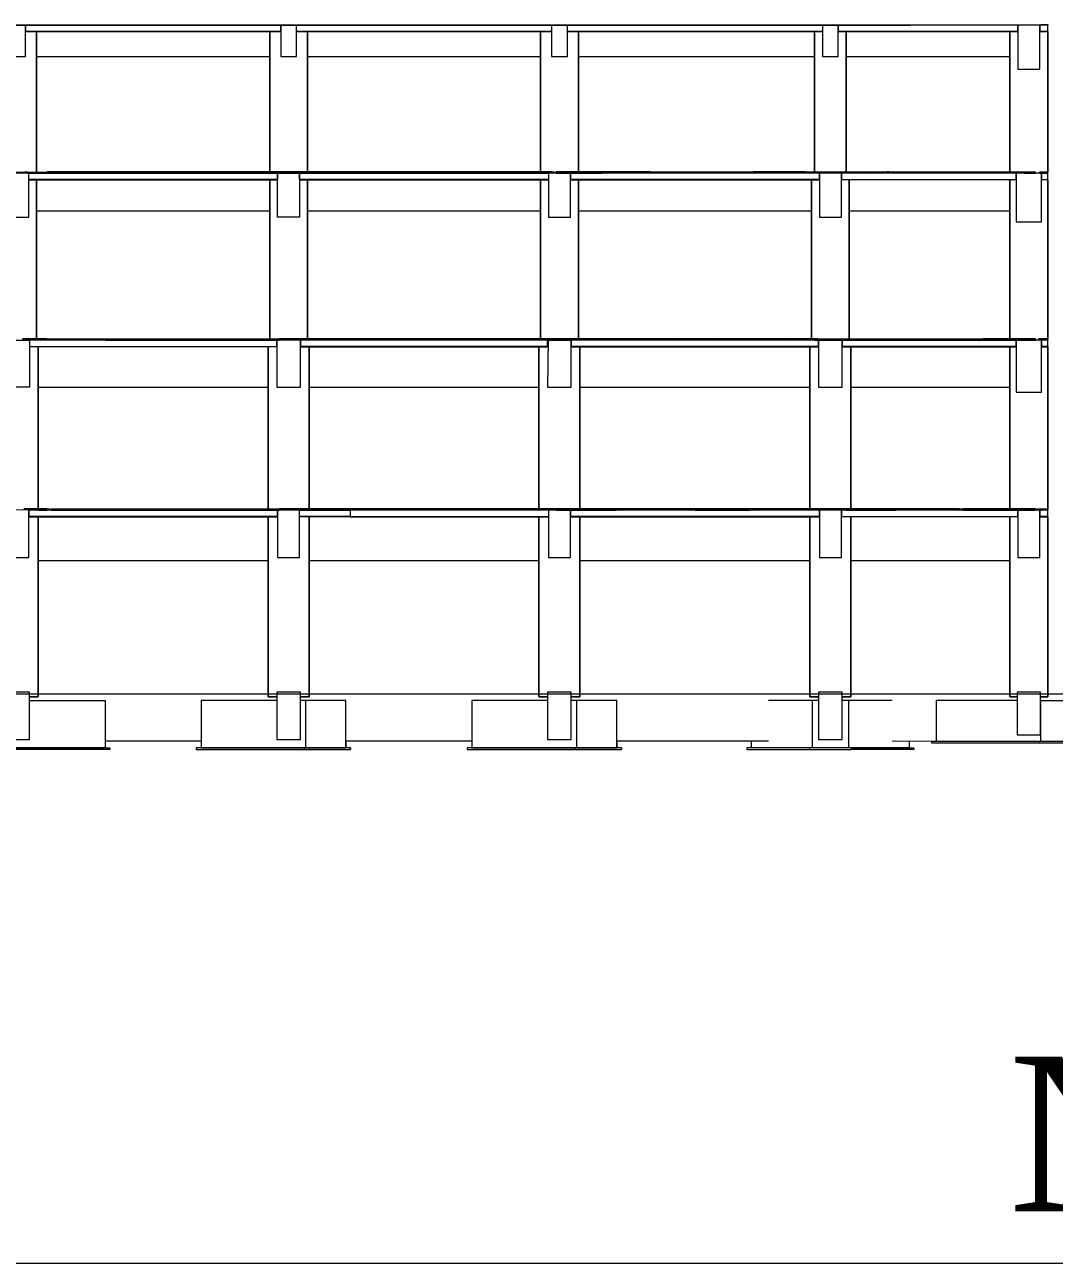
# Model space of a CAD drawing. Header units: metres. Extents: x -22 to 564, y 0 to 143.
# Drawn here: x 460.557 to 462.552, y 42.602 to 45.003 of the extents above; entities that cross this region are included whole.
import ezdxf

# ---------------------------------------------------------------- set-up
doc = ezdxf.new("R2010")
doc.units = ezdxf.units.M
doc.layers.add('XREF PIE 1.100$0$G-ANNO-TTLB', color=7, linetype='Continuous', lineweight=9)
doc.layers.add('XREF PIE 1.100$0$G-IMPT', color=7, linetype='Continuous', lineweight=9)
doc.styles.add('XREF PIE 1.100$0$Times New Roman', font='times.ttf', dxfattribs={"height": 0.003})

# ---------------------------------------------------------------- blocks, each defined once
blk = doc.blocks.new('*U36')
at = {"layer": 'XREF PIE 1.100$0$G-ANNO-TTLB', "insert": (-0.01868, 0.004006), "char_height": 0.003, "width": 0.0205232, "attachment_point": 1, "style": 'XREF PIE 1.100$0$Times New Roman'}
blk.add_mtext('NIVEL 4', dxfattribs=at)
blk = doc.blocks.new('XREF PIE 1.100$0$ZUM-TB-XX-PP_PIE DE PLANO - CDL_EC_ALZADO_dwg-1452924-PLANTA BAJA GENERAL')
at = {"layer": 'XREF PIE 1.100$0$G-IMPT'}
for p, q in [((0.064728, 0.01317), (0.069247, 0.01317)), ((0.069979, 0.01317), (0.074498, 0.01317)), ((0.075231, 0.01317), (0.07981, 0.01317)), ((0.080421, 0.01317), (0.083596, 0.01317)), ((0.064728, 0.010178), (0.069247, 0.010178)), ((0.069979, 0.010178), (0.074498, 0.010178)), ((0.075231, 0.010178), (0.079749, 0.010178)), ((0.080482, 0.010178), (0.083596, 0.010178)), ((0.064759, 0.006759), (0.069216, 0.006759)), ((0.07001, 0.006759), (0.074467, 0.006759)), ((0.075261, 0.006759), (0.079718, 0.006759)), ((0.080512, 0.006759), (0.083596, 0.006759)), ((0.064759, 0.003401), (0.069216, 0.003401)), ((0.07001, 0.003401), (0.074467, 0.003401)), ((0.075261, 0.003401), (0.079718, 0.003401)), ((0.080512, 0.003401), (0.083596, 0.003401)), ((-0.002619, 0.000818), (0.087381, 0.000818)), ((0.064759, 0.000818), (0.069216, 0.000818)), ((0.07001, 0.000818), (0.074467, 0.000818)), ((0.075261, 0.000818), (0.079718, 0.000818)), ((0.080512, 0.000818), (0.083596, 0.000818)), ((0.079761, 0.00069), (0.078914, 0.00069)), ((0.080469, 0.00069), (0.080344, 0.00069)), ((0.067916, -0.000098), (0.06606, -0.000098)), ((0.070815, -0.00023), (0.069924, -0.00023)), ((0.069948, -0.000226), (0.070724, -0.000226)), ((0.076067, -0.00023), (0.075175, -0.00023)), ((0.0752, -0.000226), (0.075975, -0.000226)), ((0.085065, -0.000104), (0.084174, -0.000104))]:
    blk.add_line(p, q, dxfattribs=at)
at = {"layer": 'XREF PIE 1.100$0$G-IMPT', "flags": 128}
for points in [[(0.084328, 0.013793), (0.084328, 0.013781), (0.084328, 0.013789), (0.084053, 0.013781), (0.083596, 0.013781), (0.081659, 0.013781), (0.083596, 0.013793)], [(0.060537, 0.013793), (0.060255, 0.013781), (0.060537, 0.013781), (0.062666, 0.013781), (0.063117, 0.013781), (0.063325, 0.013781), (0.065245, 0.013781), (0.069236, 0.013781)], [(0.084328, 0.013789), (0.084328, 0.013781), (0.084053, 0.013781), (0.083596, 0.013781), (0.081659, 0.013781), (0.081287, 0.013781), (0.081006, 0.013781), (0.079304, 0.013781), (0.075241, 0.013781), (0.075134, 0.013781), (0.074487, 0.013781), (0.073981, 0.013781), (0.06999, 0.013781), (0.069883, 0.013781), (0.069236, 0.013781), (0.065245, 0.013781), (0.063325, 0.013781)], [(0.069236, 0.013781), (0.069883, 0.013781), (0.06999, 0.013781), (0.073981, 0.013781), (0.074487, 0.013781), (0.075134, 0.013781), (0.075241, 0.013781), (0.079304, 0.013781), (0.081006, 0.013781), (0.081287, 0.013781), (0.081659, 0.013781)], [(0.083748, 0.013659), (0.083748, 0.013781), (0.080268, 0.013781), (0.080268, 0.013659), (0.083748, 0.013659), (0.080268, 0.013659), (0.080268, 0.013653), (0.083748, 0.013653)], [(0.084328, 0.013659), (0.084328, 0.013781), (0.084176, 0.013781), (0.084176, 0.013659), (0.084328, 0.013659), (0.084176, 0.013659), (0.084176, 0.013653), (0.084328, 0.013653), (0.084328, 0.013659)], [(0.074443, 0.010911), (0.074459, 0.010911), (0.07465, 0.010911), (0.074712, 0.010923), (0.074803, 0.010923), (0.074712, 0.01092), (0.074712, 0.010911), (0.07465, 0.010923), (0.074712, 0.010923), (0.07465, 0.010923), (0.074459, 0.010923), (0.074443, 0.010923), (0.074153, 0.010923), (0.071335, 0.010911), (0.071318, 0.010911), (0.070558, 0.010911), (0.070421, 0.010911), (0.069521, 0.010911), (0.069521, 0.010923), (0.070421, 0.010923), (0.070558, 0.010923), (0.071318, 0.010923), (0.074137, 0.010923), (0.074153, 0.010923), (0.074443, 0.010923), (0.074459, 0.010923), (0.07465, 0.010923), (0.074712, 0.010923), (0.074712, 0.01092), (0.074712, 0.010911), (0.07465, 0.010911), (0.074459, 0.010911), (0.074443, 0.010911), (0.074153, 0.010911), (0.071335, 0.010911), (0.071318, 0.010911), (0.070558, 0.010911), (0.070421, 0.010911), (0.069521, 0.010911), (0.069521, 0.010918), (0.069521, 0.010923), (0.069521, 0.010936), (0.06943, 0.010923), (0.069247, 0.010936), (0.069247, 0.013653), (0.069247, 0.010936), (0.068964, 0.010923), (0.068604, 0.010923), (0.066085, 0.010911), (0.065792, 0.010911), (0.065433, 0.010911), (0.06514, 0.010911), (0.065015, 0.010911), (0.06514, 0.010923), (0.065433, 0.010923), (0.065792, 0.010923), (0.066085, 0.010923), (0.068604, 0.010923), (0.068964, 0.010923), (0.069258, 0.010923), (0.06943, 0.010923), (0.06943, 0.01093), (0.06943, 0.010936), (0.069258, 0.010936), (0.068964, 0.010936), (0.068604, 0.010936), (0.066085, 0.010936), (0.065792, 0.010936), (0.065433, 0.010936), (0.06514, 0.010936), (0.065015, 0.010936), (0.065015, 0.010929), (0.065015, 0.010923), (0.06514, 0.010911), (0.065433, 0.010911), (0.065792, 0.010911), (0.066085, 0.010911), (0.068604, 0.010911), (0.068964, 0.010911), (0.069258, 0.010911), (0.06943, 0.010911), (0.06943, 0.010916), (0.06943, 0.010923), (0.069258, 0.010923), (0.068964, 0.010923), (0.068604, 0.010923), (0.066085, 0.010923), (0.065792, 0.010923), (0.065433, 0.010923), (0.06514, 0.010923), (0.065015, 0.010923), (0.065015, 0.010918), (0.065015, 0.010923), (0.064924, 0.010923), (0.064545, 0.010923), (0.064545, 0.010911), (0.064924, 0.010911), (0.064924, 0.010923)], [(0.084328, 0.010936), (0.084328, 0.013653), (0.084328, 0.010936), (0.084176, 0.010923), (0.084176, 0.010911), (0.084328, 0.010911), (0.084328, 0.010923), (0.084176, 0.010936), (0.084176, 0.010923), (0.084328, 0.010923), (0.084328, 0.010936)], [(0.064454, 0.010923), (0.064545, 0.010923), (0.064454, 0.010923)], [(0.064235, 0.010936), (0.064454, 0.01093), (0.064454, 0.010936), (0.064454, 0.010923), (0.064545, 0.010936), (0.064454, 0.010923), (0.064545, 0.010936), (0.064454, 0.010923)], [(0.064924, 0.010936), (0.065015, 0.010923), (0.065015, 0.010936), (0.065015, 0.010923), (0.065015, 0.010918), (0.065015, 0.010911), (0.064924, 0.010923)], [(0.064924, 0.010923), (0.065015, 0.010923), (0.06514, 0.010923), (0.065433, 0.010923), (0.065792, 0.010923), (0.066085, 0.010923), (0.068604, 0.010936), (0.068964, 0.010936), (0.069258, 0.010936), (0.06943, 0.010936)], [(0.069521, 0.010923), (0.06943, 0.010923), (0.069258, 0.010923), (0.068964, 0.010923), (0.068604, 0.010923), (0.068964, 0.010911), (0.069258, 0.010911), (0.06943, 0.010911), (0.06943, 0.010936), (0.06943, 0.010923), (0.069521, 0.010923), (0.070421, 0.010923), (0.070558, 0.010923), (0.071318, 0.010923), (0.074137, 0.010923), (0.074153, 0.010923), (0.074443, 0.010911), (0.074459, 0.010923), (0.074443, 0.010936), (0.074459, 0.010923), (0.074443, 0.010923), (0.074459, 0.010923), (0.074443, 0.010936), (0.074459, 0.010923), (0.07465, 0.010923), (0.074712, 0.010936), (0.074803, 0.010932), (0.074803, 0.010923), (0.074803, 0.010923), (0.075417, 0.010923), (0.075689, 0.010923), (0.075689, 0.010927), (0.075689, 0.010936), (0.075417, 0.010936), (0.074803, 0.010936), (0.074803, 0.010936), (0.074803, 0.010936), (0.075417, 0.010936), (0.075689, 0.010923), (0.075417, 0.010923), (0.074803, 0.010923), (0.074803, 0.010936), (0.074803, 0.01092), (0.074803, 0.010923), (0.074803, 0.010911), (0.075417, 0.010911), (0.075689, 0.010911), (0.075417, 0.010923), (0.074803, 0.010923), (0.074803, 0.010923), (0.074803, 0.010923), (0.075417, 0.010923), (0.075689, 0.010923), (0.075689, 0.010915), (0.075689, 0.010911), (0.075417, 0.010911), (0.074803, 0.010911), (0.074803, 0.010911), (0.074803, 0.01092), (0.074712, 0.010923), (0.074712, 0.01092), (0.074712, 0.010936), (0.074712, 0.010923), (0.07465, 0.010911), (0.07465, 0.010789), (0.069827, 0.010789), (0.069827, 0.010911), (0.069827, 0.010056), (0.069399, 0.010056), (0.069399, 0.010911), (0.069827, 0.010911), (0.07465, 0.010911), (0.074712, 0.010923), (0.074803, 0.010923), (0.074712, 0.010936), (0.07465, 0.010936), (0.074459, 0.010936), (0.074443, 0.010936), (0.074153, 0.010936), (0.071335, 0.010923), (0.071318, 0.010923), (0.070558, 0.010923), (0.070421, 0.010923), (0.069521, 0.010923), (0.069521, 0.010936), (0.070421, 0.010936), (0.070558, 0.010936), (0.071318, 0.010936), (0.074137, 0.010936), (0.074153, 0.010936), (0.074443, 0.010936), (0.074459, 0.010936), (0.07465, 0.010936), (0.074712, 0.010936), (0.074712, 0.010927), (0.074712, 0.010923), (0.07465, 0.010923), (0.074459, 0.010923), (0.074443, 0.010923), (0.074153, 0.010923), (0.071335, 0.010923), (0.071318, 0.010923), (0.070558, 0.010923), (0.070421, 0.010923), (0.069521, 0.010923), (0.06943, 0.010911), (0.06943, 0.010916), (0.06943, 0.010923)], [(0.074443, 0.010923), (0.074153, 0.010936), (0.074137, 0.010936), (0.074153, 0.010936), (0.074137, 0.010936), (0.071318, 0.010936), (0.070558, 0.010936), (0.070421, 0.010936), (0.069521, 0.010936), (0.06943, 0.010936)], [(0.06943, 0.010923), (0.069521, 0.010923), (0.069521, 0.010918), (0.069521, 0.010911)], [(0.083859, 0.010911), (0.082189, 0.010911), (0.081306, 0.010911), (0.081248, 0.010911), (0.081214, 0.010923), (0.080908, 0.010911), (0.079626, 0.010911), (0.079002, 0.010911), (0.078619, 0.010911), (0.07663, 0.010911), (0.078619, 0.010923), (0.079002, 0.010923), (0.079626, 0.010923), (0.080908, 0.010923), (0.081214, 0.010936), (0.080908, 0.010911), (0.081214, 0.010923), (0.081248, 0.010923), (0.081306, 0.010923), (0.081248, 0.010936), (0.081214, 0.010936), (0.081248, 0.010923), (0.081306, 0.010923), (0.082189, 0.010923), (0.083859, 0.010923), (0.083873, 0.010923), (0.083859, 0.010936), (0.083873, 0.010923), (0.083859, 0.010923), (0.083873, 0.010923), (0.083859, 0.010923)], [(0.083718, 0.010783), (0.080329, 0.010783), (0.080329, 0.010789), (0.083718, 0.010789), (0.083718, 0.010911), (0.080329, 0.010911), (0.080329, 0.010789), (0.083718, 0.010789)], [(0.081306, 0.010936), (0.082189, 0.010936), (0.083859, 0.010936), (0.083873, 0.010936), (0.083971, 0.010936), (0.084084, 0.010926), (0.084084, 0.010936), (0.084084, 0.010923), (0.083971, 0.010923), (0.083873, 0.010923), (0.083859, 0.010923), (0.083873, 0.010911), (0.083971, 0.010911), (0.084084, 0.010911), (0.084084, 0.010921), (0.084084, 0.010923), (0.083971, 0.010923), (0.083873, 0.010923), (0.083859, 0.010923), (0.082189, 0.010923), (0.081306, 0.010923)], [(0.08409, 0.0077), (0.08409, 0.007687), (0.08409, 0.0077), (0.083781, 0.0077), (0.083596, 0.0077), (0.083596, 0.010783), (0.083596, 0.0077), (0.083452, 0.0077), (0.083076, 0.0077), (0.080285, 0.007687), (0.079871, 0.007687), (0.079851, 0.007687), (0.07981, 0.007687), (0.079328, 0.007687), (0.07981, 0.007675), (0.079851, 0.007675), (0.079871, 0.007675), (0.080285, 0.007675), (0.083452, 0.007675), (0.083596, 0.007675), (0.083781, 0.007675), (0.08409, 0.007675)], [(0.084151, 0.007675), (0.084151, 0.007687), (0.084328, 0.007687), (0.084328, 0.007675), (0.084151, 0.007687), (0.084328, 0.0077), (0.084328, 0.010783), (0.084328, 0.0077), (0.084328, 0.0077), (0.084151, 0.0077), (0.084151, 0.007687)], [(0.064545, 0.0077), (0.064545, 0.007687), (0.064545, 0.007696), (0.064545, 0.0077), (0.064765, 0.0077), (0.064924, 0.0077), (0.064924, 0.007692), (0.064924, 0.007687), (0.064765, 0.007687), (0.064545, 0.007687), (0.064454, 0.007687)], [(0.064454, 0.007687), (0.064545, 0.007687), (0.064765, 0.007687), (0.064924, 0.007687)], [(0.064924, 0.007687), (0.064924, 0.00768), (0.064924, 0.007687), (0.065015, 0.007687), (0.065138, 0.007687), (0.065425, 0.007687), (0.065776, 0.007687), (0.065425, 0.007675), (0.065138, 0.007675), (0.065015, 0.007675), (0.065015, 0.007682), (0.065015, 0.007687), (0.065138, 0.007687), (0.065425, 0.007687), (0.065776, 0.007687), (0.066062, 0.007687), (0.068621, 0.007687), (0.068974, 0.007687), (0.069262, 0.007687), (0.06943, 0.007687), (0.06943, 0.00768), (0.06943, 0.007675), (0.069262, 0.007675), (0.068974, 0.007675), (0.068621, 0.007675), (0.066062, 0.007675), (0.065776, 0.007675), (0.065425, 0.007675), (0.065138, 0.007675), (0.065015, 0.007675), (0.064924, 0.0077), (0.064765, 0.0077), (0.064545, 0.0077), (0.064454, 0.0077), (0.064545, 0.007687), (0.064454, 0.0077)], [(0.064454, 0.007687), (0.064454, 0.007683), (0.064454, 0.007687), (0.064545, 0.007687), (0.064545, 0.007675), (0.064545, 0.007687), (0.064765, 0.007687), (0.064924, 0.0077), (0.065015, 0.007687), (0.064924, 0.0077), (0.064924, 0.007692), (0.064924, 0.0077), (0.065015, 0.0077), (0.065138, 0.0077), (0.065425, 0.0077), (0.065776, 0.0077), (0.066062, 0.0077), (0.068621, 0.0077), (0.068974, 0.0077), (0.069262, 0.0077), (0.06943, 0.0077), (0.069262, 0.007687), (0.068974, 0.007687), (0.068621, 0.007687)], [(0.068621, 0.007687), (0.066062, 0.007687), (0.065776, 0.007687), (0.065425, 0.007687), (0.065138, 0.007687), (0.065015, 0.007687), (0.065015, 0.0077), (0.065138, 0.0077), (0.065425, 0.0077), (0.065776, 0.0077), (0.066062, 0.0077), (0.068621, 0.0077), (0.068974, 0.0077), (0.069262, 0.0077), (0.06943, 0.0077), (0.06943, 0.007692), (0.06943, 0.007687), (0.069262, 0.007687), (0.068974, 0.007687), (0.068621, 0.007687), (0.066062, 0.007687), (0.065776, 0.007687), (0.065425, 0.007687), (0.065138, 0.007687), (0.065015, 0.007687), (0.065015, 0.007694), (0.065015, 0.007687), (0.065015, 0.007682), (0.065015, 0.007687), (0.064924, 0.007687), (0.064765, 0.007675), (0.064545, 0.007675), (0.064545, 0.007684), (0.064545, 0.007687), (0.064765, 0.007687), (0.064924, 0.007687), (0.064924, 0.00768), (0.064924, 0.007675), (0.064765, 0.007675), (0.064545, 0.007675)], [(0.080285, 0.007687), (0.083452, 0.007687), (0.083596, 0.007687), (0.083781, 0.007687), (0.08409, 0.007687), (0.08409, 0.007675), (0.08409, 0.007687), (0.083781, 0.007687), (0.083596, 0.007687), (0.083452, 0.007687), (0.083076, 0.007687), (0.080285, 0.007687), (0.079871, 0.007687), (0.079851, 0.007687), (0.079871, 0.007687), (0.079851, 0.0077), (0.079871, 0.0077), (0.079851, 0.0077), (0.07981, 0.0077), (0.079328, 0.0077), (0.078275, 0.0077), (0.078214, 0.0077), (0.0779, 0.0077), (0.0779, 0.007687), (0.077887, 0.0077), (0.077887, 0.007687), (0.0779, 0.007687), (0.077887, 0.007687), (0.077856, 0.007687), (0.077148, 0.007687), (0.077115, 0.0077), (0.077115, 0.007687), (0.077115, 0.0077), (0.077148, 0.0077), (0.077115, 0.0077), (0.077023, 0.0077), (0.077115, 0.007687), (0.077023, 0.0077), (0.077005, 0.007687), (0.077023, 0.0077), (0.077023, 0.007687), (0.077023, 0.0077), (0.077023, 0.007687), (0.077005, 0.007687), (0.076533, 0.007687), (0.077005, 0.007687), (0.077023, 0.007687), (0.077023, 0.007675), (0.077023, 0.007687), (0.077023, 0.007687), (0.077115, 0.007687), (0.077148, 0.007687), (0.077856, 0.007687), (0.077887, 0.007687), (0.0779, 0.007687), (0.078214, 0.007687), (0.078214, 0.007698), (0.078214, 0.0077), (0.0779, 0.0077), (0.077887, 0.0077), (0.077856, 0.0077), (0.077148, 0.0077), (0.077115, 0.0077), (0.077115, 0.007696), (0.077115, 0.007687), (0.077023, 0.007687), (0.077005, 0.0077), (0.077023, 0.0077), (0.077005, 0.0077), (0.076533, 0.0077), (0.075991, 0.0077), (0.074934, 0.0077), (0.074803, 0.0077), (0.074712, 0.0077), (0.074646, 0.0077), (0.073721, 0.0077), (0.070916, 0.0077), (0.070899, 0.0077), (0.070552, 0.0077), (0.070253, 0.0077), (0.069521, 0.0077), (0.06943, 0.0077), (0.069521, 0.007687), (0.06943, 0.0077), (0.06943, 0.007692), (0.06943, 0.007687), (0.06943, 0.00768), (0.06943, 0.007687), (0.069521, 0.007687), (0.069521, 0.007681), (0.069521, 0.007687), (0.06943, 0.007687), (0.069262, 0.007687), (0.068974, 0.007687), (0.068621, 0.007687), (0.066062, 0.007687), (0.065776, 0.007687), (0.066062, 0.007675), (0.068621, 0.007675), (0.068974, 0.007675), (0.069262, 0.007675), (0.06943, 0.007675), (0.069521, 0.007687), (0.070253, 0.007687), (0.070899, 0.007687), (0.070916, 0.007687), (0.073721, 0.007687), (0.074646, 0.007687), (0.074635, 0.006759), (0.075093, 0.006759), (0.075093, 0.007675)], [(0.0779, 0.007687), (0.078214, 0.0077), (0.078214, 0.007698), (0.078214, 0.0077), (0.078275, 0.007692), (0.078275, 0.0077), (0.078275, 0.007687), (0.078214, 0.007687), (0.078275, 0.007687), (0.079328, 0.007687), (0.078275, 0.007687), (0.078214, 0.007687), (0.0779, 0.007687), (0.077887, 0.007687), (0.077887, 0.0077), (0.077856, 0.0077), (0.077148, 0.0077), (0.077115, 0.007687), (0.077148, 0.0077), (0.077115, 0.007687), (0.077148, 0.007687), (0.077115, 0.007687), (0.077115, 0.007675), (0.077115, 0.007687), (0.077115, 0.007675), (0.077148, 0.007687), (0.077856, 0.007687), (0.077887, 0.007687), (0.0779, 0.007687), (0.077887, 0.007675), (0.077856, 0.007675), (0.077148, 0.007675), (0.077115, 0.007687), (0.077023, 0.007687), (0.077005, 0.007687), (0.077023, 0.0077), (0.077023, 0.007687), (0.077023, 0.007675), (0.077005, 0.007675), (0.076533, 0.007687), (0.075991, 0.007687), (0.074934, 0.007687), (0.074803, 0.007687), (0.074803, 0.007679), (0.074803, 0.007687), (0.074712, 0.007687), (0.074712, 0.007684), (0.074712, 0.007687), (0.074646, 0.007675), (0.069842, 0.007675), (0.069842, 0.007553), (0.074635, 0.007553), (0.074635, 0.007675), (0.075093, 0.007675)], [(0.074646, 0.007675), (0.073721, 0.007675), (0.070916, 0.007687), (0.070899, 0.007687), (0.070916, 0.007687), (0.073721, 0.007687), (0.074646, 0.007687), (0.074712, 0.007687), (0.074803, 0.007687), (0.074803, 0.007691), (0.074803, 0.0077), (0.074934, 0.0077), (0.075991, 0.0077), (0.076533, 0.0077), (0.077005, 0.0077), (0.077023, 0.0077), (0.077023, 0.007691), (0.077023, 0.007687), (0.077005, 0.007687), (0.076533, 0.007687), (0.075991, 0.007687), (0.074934, 0.007687), (0.074803, 0.007687)], [(0.074803, 0.0077), (0.074803, 0.007691), (0.074803, 0.007687), (0.074934, 0.007687), (0.075991, 0.007687), (0.076533, 0.007687), (0.075991, 0.007675), (0.074934, 0.007675), (0.074803, 0.007675), (0.074803, 0.007679), (0.074803, 0.007687), (0.074934, 0.007687), (0.075991, 0.007687), (0.076533, 0.007687), (0.077005, 0.007687), (0.077023, 0.007687), (0.077023, 0.007679), (0.077023, 0.007675), (0.077005, 0.007675), (0.076533, 0.007675), (0.075991, 0.007675), (0.074934, 0.007675), (0.074803, 0.007675), (0.074712, 0.0077), (0.074803, 0.007687), (0.074712, 0.0077), (0.074646, 0.0077), (0.074712, 0.0077), (0.074712, 0.007696), (0.074712, 0.0077), (0.074646, 0.007687)], [(0.0779, 0.007675), (0.078214, 0.007687), (0.078214, 0.007686), (0.078214, 0.007687), (0.078275, 0.007687), (0.078275, 0.007683), (0.078275, 0.007687), (0.078275, 0.007692), (0.078275, 0.0077), (0.079328, 0.0077), (0.07981, 0.0077), (0.079851, 0.0077), (0.079871, 0.0077), (0.080285, 0.0077), (0.083076, 0.0077), (0.083452, 0.0077), (0.083596, 0.0077), (0.083781, 0.0077), (0.08409, 0.0077), (0.08409, 0.007695), (0.08409, 0.007687), (0.083781, 0.007687), (0.083596, 0.007687), (0.083452, 0.007687), (0.083076, 0.007687), (0.080285, 0.007687), (0.079871, 0.007687), (0.079851, 0.007687), (0.07981, 0.007687), (0.079328, 0.007687), (0.078275, 0.007687), (0.079328, 0.007675), (0.07981, 0.007687), (0.079851, 0.007687), (0.079871, 0.0077), (0.079851, 0.007687), (0.079871, 0.0077), (0.080285, 0.0077)], [(0.074635, 0.007553), (0.069842, 0.007553), (0.069842, 0.007547), (0.074635, 0.007547)], [(0.084328, 0.004402), (0.084328, 0.00439), (0.084146, 0.00439), (0.084146, 0.004402), (0.084328, 0.004402), (0.084328, 0.007553), (0.084328, 0.007675), (0.084206, 0.007675), (0.084206, 0.007553), (0.084328, 0.007553), (0.084328, 0.004402)], [(0.064576, 0.004394), (0.064576, 0.00439), (0.064778, 0.00439), (0.064924, 0.00439), (0.064924, 0.004395), (0.064924, 0.004402), (0.064778, 0.004402), (0.064576, 0.004402), (0.064576, 0.004394), (0.064576, 0.004402), (0.064484, 0.00439), (0.064576, 0.00439), (0.064778, 0.00439), (0.064924, 0.00439), (0.064778, 0.004402), (0.064576, 0.004402), (0.064484, 0.004402), (0.064576, 0.00439), (0.064778, 0.004378), (0.064924, 0.004378), (0.064778, 0.00439), (0.064576, 0.00439), (0.064484, 0.00439), (0.064576, 0.00439), (0.064576, 0.004382), (0.064576, 0.00439), (0.064576, 0.00439), (0.064778, 0.00439), (0.064924, 0.00439), (0.064924, 0.004383), (0.064924, 0.004378), (0.064778, 0.004378), (0.064576, 0.004378), (0.064576, 0.004382), (0.064148, 0.004378)], [(0.064148, 0.003462), (0.064576, 0.003462), (0.064576, 0.004378)], [(0.070128, 0.004378), (0.069521, 0.00439), (0.069521, 0.004385), (0.069521, 0.00439), (0.06943, 0.00439), (0.06943, 0.004383), (0.06943, 0.00439), (0.069263, 0.00439), (0.068976, 0.00439), (0.068625, 0.00439), (0.066062, 0.00439), (0.065775, 0.00439), (0.065424, 0.00439), (0.065775, 0.004402), (0.066062, 0.004402), (0.068625, 0.004402), (0.068976, 0.004402), (0.069263, 0.004402), (0.06943, 0.00439), (0.069263, 0.00439), (0.068976, 0.00439), (0.068625, 0.00439), (0.066062, 0.00439), (0.065775, 0.00439), (0.065424, 0.00439), (0.065138, 0.00439), (0.065015, 0.00439), (0.065138, 0.004402), (0.065424, 0.00439), (0.065138, 0.00439), (0.065015, 0.00439), (0.065015, 0.004397), (0.065015, 0.004402), (0.065015, 0.004397), (0.065015, 0.004402), (0.065138, 0.004402), (0.065424, 0.004402), (0.065775, 0.004402), (0.066062, 0.004402), (0.068625, 0.004402), (0.068976, 0.004402), (0.069263, 0.004402), (0.06943, 0.004402), (0.06943, 0.004395), (0.06943, 0.00439), (0.069263, 0.00439), (0.068976, 0.00439), (0.068625, 0.00439), (0.066062, 0.00439), (0.065775, 0.00439), (0.065424, 0.00439), (0.065138, 0.00439), (0.065015, 0.00439), (0.064924, 0.00439), (0.064924, 0.004383), (0.064924, 0.00439), (0.064924, 0.004395), (0.064924, 0.004402), (0.065015, 0.00439), (0.064924, 0.004402), (0.065015, 0.00439), (0.064924, 0.00439), (0.065015, 0.004378), (0.065138, 0.004378), (0.065424, 0.004378), (0.065775, 0.004378), (0.066062, 0.004378), (0.068625, 0.004378), (0.068976, 0.004378), (0.069263, 0.004378), (0.06943, 0.004378)], [(0.065015, 0.004378), (0.065138, 0.004378), (0.065424, 0.004378), (0.065775, 0.004378), (0.066062, 0.004378), (0.068625, 0.004378), (0.068976, 0.004378), (0.069263, 0.004378), (0.06943, 0.004378), (0.06943, 0.004383), (0.06943, 0.00439), (0.069263, 0.00439), (0.068976, 0.00439), (0.068625, 0.00439), (0.066062, 0.00439), (0.065775, 0.00439), (0.065424, 0.00439), (0.065138, 0.00439), (0.065015, 0.00439), (0.065015, 0.004385), (0.065015, 0.004378), (0.065015, 0.004385), (0.065015, 0.00439)], [(0.076048, 0.004395), (0.076048, 0.00439), (0.077152, 0.00439), (0.077433, 0.00439), (0.077433, 0.004393), (0.077433, 0.004402), (0.077152, 0.004402), (0.076048, 0.004402), (0.075956, 0.004402), (0.075733, 0.004402), (0.075409, 0.004402), (0.074887, 0.004402), (0.074803, 0.004402), (0.070804, 0.004402), (0.070557, 0.004402), (0.070128, 0.004402), (0.069521, 0.004402), (0.06943, 0.004402), (0.06943, 0.004395), (0.06943, 0.004402), (0.069521, 0.004402), (0.069521, 0.004397), (0.069521, 0.004402), (0.070128, 0.004402), (0.070557, 0.004402), (0.070804, 0.004402), (0.070804, 0.004399), (0.070804, 0.00439), (0.070557, 0.00439), (0.070128, 0.00439), (0.069521, 0.004378), (0.069521, 0.004385), (0.069521, 0.00439), (0.070128, 0.00439), (0.070557, 0.00439), (0.070804, 0.00439), (0.070804, 0.004387), (0.070804, 0.004378), (0.070557, 0.004378), (0.070128, 0.004378)], [(0.070804, 0.00439), (0.070804, 0.004387), (0.070804, 0.004378), (0.070557, 0.004378), (0.070128, 0.00439), (0.069521, 0.004402), (0.069521, 0.004397), (0.069521, 0.00439), (0.06943, 0.00439), (0.069521, 0.00439), (0.070128, 0.00439), (0.070557, 0.00439), (0.070804, 0.00439), (0.070804, 0.004399), (0.070804, 0.004402), (0.074803, 0.00439), (0.070804, 0.00439), (0.074803, 0.004378), (0.074887, 0.004378), (0.075409, 0.004378), (0.075733, 0.004378), (0.075956, 0.004378), (0.075956, 0.004385), (0.075956, 0.00439), (0.076048, 0.00439), (0.076048, 0.004383), (0.076048, 0.00439), (0.076048, 0.004383), (0.076048, 0.00439), (0.077152, 0.00439), (0.077433, 0.00439), (0.077433, 0.00438), (0.077433, 0.004378), (0.077152, 0.004378), (0.076048, 0.004378), (0.077152, 0.00439), (0.077433, 0.004378), (0.077152, 0.004378), (0.076048, 0.004378)], [(0.076048, 0.00439), (0.075956, 0.00439), (0.075733, 0.00439), (0.075409, 0.00439), (0.074887, 0.00439), (0.074803, 0.00439), (0.070804, 0.00439), (0.070557, 0.00439), (0.070128, 0.00439), (0.069521, 0.00439), (0.06943, 0.00439)], [(0.07465, 0.004378), (0.07465, 0.003462), (0.075078, 0.003462), (0.075078, 0.004378), (0.07465, 0.004378), (0.070804, 0.004378), (0.070804, 0.004256), (0.069827, 0.004256), (0.069827, 0.004378), (0.070804, 0.004378), (0.074803, 0.00439), (0.074803, 0.004394), (0.074803, 0.004402), (0.074887, 0.004402), (0.075409, 0.004402), (0.075733, 0.004402), (0.075956, 0.004402), (0.075956, 0.004397), (0.075956, 0.00439), (0.075733, 0.00439), (0.075409, 0.00439), (0.074887, 0.00439), (0.074803, 0.004402), (0.074803, 0.004394), (0.074803, 0.00439), (0.074887, 0.00439), (0.075409, 0.00439), (0.075733, 0.00439), (0.075956, 0.00439), (0.075956, 0.004397), (0.075956, 0.004402), (0.076048, 0.004402), (0.075956, 0.00439)], [(0.074803, 0.004382), (0.074803, 0.004378), (0.074887, 0.004378), (0.075409, 0.004378), (0.075733, 0.004378), (0.075956, 0.004378), (0.075956, 0.004385), (0.075956, 0.00439), (0.075733, 0.00439), (0.075409, 0.00439), (0.074887, 0.00439), (0.074803, 0.00439), (0.074803, 0.004378), (0.074803, 0.004382), (0.074803, 0.00439)], [(0.075956, 0.00439), (0.076048, 0.00439), (0.077152, 0.00439), (0.077433, 0.00439), (0.077494, 0.00439), (0.077433, 0.00439), (0.077494, 0.004388), (0.077494, 0.004378), (0.077709, 0.004378), (0.078094, 0.004378), (0.078138, 0.004378), (0.078554, 0.004378), (0.078554, 0.00438), (0.078554, 0.00439), (0.078138, 0.00439), (0.078094, 0.00439), (0.077709, 0.00439), (0.077494, 0.00439), (0.077494, 0.004388), (0.077494, 0.00439), (0.077433, 0.004402), (0.077433, 0.004393), (0.077433, 0.004402), (0.077494, 0.004402), (0.077433, 0.004402), (0.077152, 0.004402), (0.076048, 0.004402), (0.076048, 0.004395), (0.076048, 0.004402)], [(0.077433, 0.004378), (0.077433, 0.00438), (0.077433, 0.00439)], [(0.077494, 0.0044), (0.077494, 0.00439), (0.077709, 0.00439), (0.078094, 0.00439), (0.078138, 0.00439), (0.078554, 0.00439), (0.078554, 0.0044), (0.078554, 0.004402), (0.078138, 0.004402), (0.078094, 0.004402), (0.077709, 0.004402), (0.077494, 0.004402), (0.077494, 0.00439), (0.077494, 0.0044), (0.077494, 0.004402)], [(0.078646, 0.00439), (0.078946, 0.00439), (0.080158, 0.00439), (0.080329, 0.004378), (0.080158, 0.004378), (0.078946, 0.004378), (0.078646, 0.004378), (0.078554, 0.00439), (0.078138, 0.00439), (0.078094, 0.00439), (0.077709, 0.00439), (0.077494, 0.004378), (0.077709, 0.004378), (0.078094, 0.004378), (0.078138, 0.004378), (0.078554, 0.00439), (0.078646, 0.00439), (0.078554, 0.00439), (0.078138, 0.00439), (0.078094, 0.00439), (0.077709, 0.00439), (0.077494, 0.00439), (0.077709, 0.004402), (0.078094, 0.004402), (0.078138, 0.004402), (0.078554, 0.004402), (0.078646, 0.004402), (0.078554, 0.004402), (0.078554, 0.0044), (0.078554, 0.004402), (0.078646, 0.00439), (0.078646, 0.004378), (0.078646, 0.004387), (0.078646, 0.00439), (0.078946, 0.00439), (0.080158, 0.00439), (0.080329, 0.00439), (0.080329, 0.004381), (0.080329, 0.004378), (0.080158, 0.004378), (0.078946, 0.004378), (0.078646, 0.004378), (0.078946, 0.00439), (0.080158, 0.00439), (0.080329, 0.00439), (0.080329, 0.004399), (0.080329, 0.004402), (0.080158, 0.004402), (0.078946, 0.004402), (0.078646, 0.004402), (0.078646, 0.004393), (0.078646, 0.004402), (0.078646, 0.004393), (0.078646, 0.00439), (0.078946, 0.00439), (0.080158, 0.00439), (0.080329, 0.00439), (0.080421, 0.00439), (0.080329, 0.00439), (0.080329, 0.004399), (0.080329, 0.004402), (0.080421, 0.00439), (0.080421, 0.004387), (0.080421, 0.00439), (0.080959, 0.00439), (0.081323, 0.00439), (0.081362, 0.00439), (0.081384, 0.00439), (0.081794, 0.00439), (0.082619, 0.00439), (0.082619, 0.004383), (0.082619, 0.004378), (0.081794, 0.004378), (0.081384, 0.004378), (0.081362, 0.004378), (0.081323, 0.004378), (0.080959, 0.004378), (0.080421, 0.004378), (0.080959, 0.00439), (0.081323, 0.00439), (0.081362, 0.00439), (0.081384, 0.00439), (0.081794, 0.00439), (0.082619, 0.00439), (0.082619, 0.004395), (0.082619, 0.004402), (0.08268, 0.00439), (0.082619, 0.004402), (0.08268, 0.00439), (0.082981, 0.00439), (0.083558, 0.00439), (0.083928, 0.00439), (0.084085, 0.00439), (0.084146, 0.00439), (0.084328, 0.004378), (0.084328, 0.00439), (0.084146, 0.00439), (0.084146, 0.004378), (0.084085, 0.004402), (0.083928, 0.004402), (0.083558, 0.004402), (0.082981, 0.004402), (0.08268, 0.004402), (0.08268, 0.004393), (0.08268, 0.004402), (0.082981, 0.004402), (0.083558, 0.004402), (0.083928, 0.004402), (0.084085, 0.004402), (0.084085, 0.004398), (0.084085, 0.00439), (0.083928, 0.00439), (0.083558, 0.00439), (0.082981, 0.00439), (0.08268, 0.00439), (0.08268, 0.004381), (0.08268, 0.00439), (0.082619, 0.00439), (0.081794, 0.004378), (0.081384, 0.00439), (0.081362, 0.00439), (0.081384, 0.00439), (0.081794, 0.00439), (0.082619, 0.004378), (0.082619, 0.004383), (0.082619, 0.00439), (0.08268, 0.00439)], [(0.078554, 0.00438), (0.078554, 0.00439), (0.078554, 0.004378)], [(0.078646, 0.004402), (0.078946, 0.004402), (0.080158, 0.004402), (0.080329, 0.004402), (0.080421, 0.00439), (0.080959, 0.00439), (0.081323, 0.00439), (0.081362, 0.00439), (0.081323, 0.004402), (0.080959, 0.004402), (0.080421, 0.004402), (0.080329, 0.004402), (0.080421, 0.00439), (0.080421, 0.004378), (0.080421, 0.00439), (0.080959, 0.00439), (0.081323, 0.00439), (0.081362, 0.00439), (0.081384, 0.00439), (0.081794, 0.00439), (0.082619, 0.00439), (0.082619, 0.004395), (0.082619, 0.004402), (0.081794, 0.004402), (0.081384, 0.004402), (0.081362, 0.004402), (0.081323, 0.004402), (0.080959, 0.004402), (0.080421, 0.004402), (0.080421, 0.004394), (0.080421, 0.00439), (0.080421, 0.004394), (0.080421, 0.004402)], [(0.083748, 0.00425), (0.080329, 0.00425), (0.080329, 0.004256), (0.083748, 0.004256), (0.083748, 0.004378), (0.080329, 0.004378), (0.080329, 0.004256), (0.083748, 0.004256)], [(0.080421, 0.004378), (0.080959, 0.004378), (0.081323, 0.004378), (0.081362, 0.004378), (0.081384, 0.004378)], [(0.081384, 0.00439), (0.081362, 0.00439), (0.081384, 0.004402), (0.081362, 0.00439), (0.081384, 0.004402), (0.081362, 0.004402), (0.081384, 0.004402), (0.081794, 0.004402), (0.082619, 0.004402), (0.08268, 0.004402), (0.08268, 0.004393), (0.08268, 0.004378), (0.082981, 0.004378), (0.083558, 0.004378), (0.083928, 0.004378), (0.084085, 0.004378), (0.084085, 0.004386), (0.084085, 0.00439), (0.083928, 0.00439), (0.083558, 0.00439), (0.082981, 0.00439), (0.08268, 0.00439), (0.08268, 0.004381), (0.08268, 0.00439), (0.082981, 0.00439), (0.083558, 0.00439), (0.083928, 0.00439), (0.084085, 0.00439)], [(0.08268, 0.004378), (0.082981, 0.004378), (0.083558, 0.004378), (0.083928, 0.004378), (0.084085, 0.004378), (0.084146, 0.00439), (0.084085, 0.00439), (0.084085, 0.004398), (0.084085, 0.004402), (0.084146, 0.00439), (0.084085, 0.004402)], [(0.084085, 0.004378), (0.084085, 0.004386), (0.084085, 0.00439)], [(0.069399, 0.004256), (0.064576, 0.004256), (0.064576, 0.00425), (0.069399, 0.00425)], [(0.070804, 0.00425), (0.07465, 0.00425), (0.070804, 0.00425), (0.069827, 0.00425), (0.069827, 0.004256), (0.070804, 0.004256), (0.07465, 0.004256)], [(0.064591, 0.00069), (0.06606, 0.00069), (0.06606, -0.000226), (0.064027, -0.000226)], [(0.069384, 0.00069), (0.067916, 0.00069), (0.067916, -0.000226), (0.069948, -0.000226), (0.069948, 0.00069), (0.069842, 0.00069)], [(0.073167, -0.000098), (0.070724, -0.000098), (0.070725, -0.000226), (0.070725, 0.00069), (0.069948, 0.00069)], [(0.074635, 0.00069), (0.073167, 0.00069), (0.073167, -0.000226), (0.0752, -0.000226), (0.0752, 0.00069), (0.075093, 0.00069)], [(0.078914, -0.000098), (0.075975, -0.000098), (0.075976, -0.000226), (0.075976, 0.00069), (0.0752, 0.00069)], [(0.079886, 0.00069), (0.079761, 0.00069), (0.079761, -0.000226), (0.078589, -0.000226), (0.078589, -0.000098)], [(0.081316, 0.00069), (0.080469, 0.00069), (0.080469, -0.000226), (0.079761, -0.000226)], [(0.083733, 0.00069), (0.082166, 0.00069), (0.082166, -0.000104), (0.081316, -0.000098)], [(0.084198, -0.000104), (0.084198, 0.00069), (0.084974, 0.00069)], [(0.064051, -0.00023), (0.066151, -0.00023), (0.066151, -0.000261), (0.064051, -0.000261)], [(0.069924, -0.000261), (0.070815, -0.000261), (0.070815, -0.00023), (0.070816, -0.00023), (0.070816, -0.000261)], [(0.075175, -0.000261), (0.076067, -0.000261), (0.076067, -0.00023), (0.076068, -0.00023), (0.076068, -0.000261)], [(0.079709, -0.00023), (0.078498, -0.00023), (0.078498, -0.000261), (0.079709, -0.000261), (0.080523, -0.000261), (0.080523, -0.00023), (0.081734, -0.00023), (0.081734, -0.000261), (0.080523, -0.000261)], [(0.080523, -0.00023), (0.079709, -0.00023), (0.079709, -0.000261)], [(0.081642, -0.000098), (0.081642, -0.000226), (0.080469, -0.000226)], [(0.084174, -0.000134), (0.085065, -0.000134), (0.085065, -0.000104), (0.085066, -0.000104), (0.085066, -0.000134)]]:
    blk.add_lwpolyline(points, dxfattribs=at)
for points in [[(0.06946, 0.013781), (0.064515, 0.013781), (0.064209, 0.013781), (0.064209, 0.01317), (0.064515, 0.01317), (0.064515, 0.013781), (0.064515, 0.013659), (0.06946, 0.013659)], [(0.074712, 0.013781), (0.074712, 0.013659), (0.069766, 0.013659), (0.069766, 0.013781), (0.06946, 0.013781), (0.06946, 0.01317), (0.069766, 0.01317), (0.069766, 0.013781)], [(0.079963, 0.013781), (0.079963, 0.013659), (0.075017, 0.013659), (0.075017, 0.013781), (0.074712, 0.013781), (0.074712, 0.01317), (0.075017, 0.01317), (0.075017, 0.013781)], [(0.080268, 0.01317), (0.080268, 0.013781), (0.079963, 0.013781), (0.079963, 0.01317)], [(0.084176, 0.012926), (0.084176, 0.013781), (0.083748, 0.013781), (0.083748, 0.012926)], [(0.06946, 0.013659), (0.064515, 0.013659), (0.064515, 0.013653), (0.06946, 0.013653)], [(0.064728, 0.010936), (0.064728, 0.013653)], [(0.074712, 0.013659), (0.069766, 0.013659), (0.069766, 0.013653), (0.074712, 0.013653)], [(0.069979, 0.010936), (0.069979, 0.013653)], [(0.074498, 0.010936), (0.074498, 0.013653)], [(0.079963, 0.013659), (0.075017, 0.013659), (0.075017, 0.013653), (0.079963, 0.013653)], [(0.075231, 0.010936), (0.075231, 0.013653)], [(0.07981, 0.010936), (0.07981, 0.013653)], [(0.080421, 0.013653), (0.080421, 0.010936)], [(0.083596, 0.010936), (0.083596, 0.013653)], [(0.069399, 0.010911), (0.069399, 0.010789), (0.064576, 0.010789), (0.064576, 0.010911), (0.064148, 0.010911), (0.064148, 0.010056), (0.064576, 0.010056), (0.064576, 0.010911)], [(0.064924, 0.010936), (0.064924, 0.010923), (0.064545, 0.010923), (0.064545, 0.010936), (0.064924, 0.010923), (0.065015, 0.010923), (0.06514, 0.010923), (0.065433, 0.010923), (0.065792, 0.010923), (0.066085, 0.010923), (0.068604, 0.010936), (0.066085, 0.010936), (0.065792, 0.010936), (0.065433, 0.010936), (0.06514, 0.010936), (0.065015, 0.010936)], [(0.079902, 0.010911), (0.075078, 0.010911), (0.07465, 0.010911), (0.07465, 0.010056), (0.075078, 0.010056), (0.075078, 0.010911), (0.075078, 0.010789), (0.079902, 0.010789)], [(0.075689, 0.010936), (0.07575, 0.010923), (0.07575, 0.010936), (0.07575, 0.010932), (0.075689, 0.010911), (0.075689, 0.010923), (0.075689, 0.010915), (0.075689, 0.010923), (0.07575, 0.010923), (0.07663, 0.010936), (0.07575, 0.010936)], [(0.07663, 0.010911), (0.07575, 0.010911), (0.07663, 0.010923), (0.07575, 0.010923), (0.07575, 0.010915), (0.07575, 0.010911), (0.075689, 0.010923), (0.07575, 0.010923), (0.07575, 0.010915), (0.07575, 0.010923), (0.07663, 0.010923), (0.078619, 0.010923), (0.079002, 0.010923), (0.079626, 0.010923), (0.080908, 0.010923), (0.081214, 0.010923), (0.081248, 0.010923), (0.081306, 0.010923), (0.082189, 0.010923), (0.083859, 0.010923), (0.083873, 0.010923), (0.083971, 0.010923), (0.084084, 0.010923), (0.084084, 0.010921), (0.084084, 0.010911), (0.083971, 0.010911), (0.083873, 0.010911), (0.083859, 0.010911), (0.082189, 0.010911), (0.081306, 0.010911), (0.081248, 0.010911), (0.081214, 0.010911), (0.080908, 0.010911), (0.079626, 0.010911), (0.079002, 0.010911), (0.078619, 0.010911)], [(0.07575, 0.010932), (0.07575, 0.010936), (0.07663, 0.010936), (0.078619, 0.010936), (0.079002, 0.010936), (0.079626, 0.010936), (0.080908, 0.010936), (0.081214, 0.010936), (0.081248, 0.010936), (0.081306, 0.010936), (0.082189, 0.010936), (0.083859, 0.010936), (0.083873, 0.010936), (0.083971, 0.010936), (0.084084, 0.010936), (0.084084, 0.010926), (0.084084, 0.010923), (0.083971, 0.010923), (0.083873, 0.010923), (0.083859, 0.010923), (0.082189, 0.010923), (0.081306, 0.010923), (0.081248, 0.010923), (0.081214, 0.010923), (0.080908, 0.010923), (0.079626, 0.010923), (0.079002, 0.010923), (0.078619, 0.010923), (0.07663, 0.010923), (0.07575, 0.010923)], [(0.079626, 0.010936), (0.079002, 0.010936), (0.078619, 0.010936), (0.07663, 0.010923), (0.078619, 0.010923), (0.079002, 0.010923), (0.079626, 0.010923), (0.080908, 0.010923)], [(0.080329, 0.010056), (0.080329, 0.010911), (0.079902, 0.010911), (0.079902, 0.010056)], [(0.084206, 0.009965), (0.084206, 0.010911), (0.083718, 0.010911), (0.083718, 0.009965)], [(0.084206, 0.010783), (0.084206, 0.010789), (0.084328, 0.010789), (0.084328, 0.010789), (0.084328, 0.010911), (0.084206, 0.010911), (0.084206, 0.010789), (0.084328, 0.010789)], [(0.069399, 0.010789), (0.064576, 0.010789), (0.064576, 0.010783), (0.069399, 0.010783)], [(0.064728, 0.0077), (0.064728, 0.010783)], [(0.069247, 0.0077), (0.069247, 0.010783)], [(0.07465, 0.010789), (0.069827, 0.010789), (0.069827, 0.010783), (0.07465, 0.010783)], [(0.069979, 0.0077), (0.069979, 0.010783)], [(0.074498, 0.0077), (0.074498, 0.010783)], [(0.079902, 0.010789), (0.075078, 0.010789), (0.075078, 0.010783), (0.079902, 0.010783)], [(0.075231, 0.0077), (0.075231, 0.010783)], [(0.079749, 0.0077), (0.079749, 0.010783)], [(0.080482, 0.010783), (0.080482, 0.0077)], [(0.070253, 0.007687), (0.070552, 0.007687), (0.070899, 0.007687), (0.070916, 0.0077), (0.070899, 0.007687), (0.070916, 0.0077), (0.070899, 0.0077), (0.070916, 0.007687), (0.070899, 0.007675), (0.070253, 0.007675), (0.069521, 0.007675), (0.069521, 0.007687), (0.070253, 0.007687), (0.070899, 0.007687), (0.070916, 0.007687), (0.073721, 0.007687), (0.074646, 0.007687), (0.074712, 0.007687), (0.074712, 0.007684), (0.074712, 0.007675), (0.074646, 0.007675), (0.073721, 0.007675), (0.070916, 0.007675), (0.070899, 0.007675), (0.070253, 0.007675), (0.069521, 0.007675), (0.069521, 0.007693), (0.069521, 0.007687), (0.070253, 0.007687), (0.070552, 0.007687), (0.070899, 0.007687), (0.070916, 0.007687), (0.073721, 0.007687), (0.074646, 0.007687), (0.074712, 0.007687), (0.074712, 0.007696), (0.074712, 0.0077), (0.074646, 0.0077), (0.073721, 0.0077), (0.070916, 0.0077), (0.070899, 0.0077), (0.070552, 0.0077), (0.070253, 0.0077), (0.069521, 0.0077), (0.069521, 0.007687), (0.069521, 0.007693), (0.069521, 0.0077)], [(0.077115, 0.007675), (0.077115, 0.007684), (0.077115, 0.007687), (0.077148, 0.007687), (0.077856, 0.007687), (0.077887, 0.007687), (0.0779, 0.007687), (0.078214, 0.007687), (0.078214, 0.007686), (0.078214, 0.007675), (0.0779, 0.007675), (0.077887, 0.007675), (0.077856, 0.007675), (0.077148, 0.007675)], [(0.078275, 0.007683), (0.078275, 0.007687), (0.079328, 0.007687), (0.07981, 0.007687), (0.079851, 0.007687), (0.079871, 0.007687), (0.080285, 0.007687), (0.083452, 0.007687), (0.083596, 0.007687), (0.083781, 0.007687), (0.08409, 0.007687), (0.08409, 0.007683), (0.08409, 0.007675), (0.083781, 0.007675), (0.083596, 0.007675), (0.083452, 0.007675), (0.080285, 0.007675), (0.079871, 0.007675), (0.079851, 0.007675), (0.07981, 0.007675), (0.079328, 0.007675), (0.078275, 0.007675)], [(0.064591, 0.007675), (0.064591, 0.006759), (0.064133, 0.006759), (0.064133, 0.007675), (0.0604, 0.007675), (0.0604, 0.007553), (0.064133, 0.007553), (0.0604, 0.007553), (0.0604, 0.007547), (0.064133, 0.007547), (0.064133, 0.007675)], [(0.069384, 0.007553), (0.069384, 0.007547), (0.064591, 0.007547), (0.064591, 0.007553), (0.069384, 0.007553), (0.069384, 0.007675), (0.069384, 0.006759), (0.069842, 0.006759), (0.069842, 0.007675), (0.069384, 0.007675), (0.064591, 0.007675), (0.064591, 0.007553)], [(0.064759, 0.004402), (0.064759, 0.007547)], [(0.069216, 0.004402), (0.069216, 0.007547)], [(0.07001, 0.004401), (0.07001, 0.007547)], [(0.074467, 0.004401), (0.074467, 0.007547)], [(0.079886, 0.007675), (0.075093, 0.007675), (0.075093, 0.007553), (0.079886, 0.007553)], [(0.079886, 0.007553), (0.075093, 0.007553), (0.075093, 0.007547), (0.079886, 0.007547)], [(0.075261, 0.004402), (0.075261, 0.007547)], [(0.079718, 0.004402), (0.079718, 0.007547)], [(0.080344, 0.006759), (0.080344, 0.007675), (0.079886, 0.007675), (0.079886, 0.006759)], [(0.083718, 0.007553), (0.080344, 0.007553), (0.080344, 0.007547), (0.083718, 0.007547), (0.083718, 0.007553), (0.083718, 0.007675), (0.080344, 0.007675), (0.080344, 0.007553)], [(0.080512, 0.007547), (0.080512, 0.004402)], [(0.083596, 0.004402), (0.083596, 0.007547)], [(0.084206, 0.006668), (0.084206, 0.007675), (0.083718, 0.007675), (0.083718, 0.006668)], [(0.084206, 0.007547), (0.084328, 0.007547), (0.084328, 0.007553), (0.084206, 0.007553)], [(0.069827, 0.004378), (0.069399, 0.004378), (0.064576, 0.004378), (0.064576, 0.004256), (0.069399, 0.004256), (0.069399, 0.004378), (0.069399, 0.003462), (0.069827, 0.003462)], [(0.079902, 0.004378), (0.075078, 0.004378), (0.075078, 0.004256), (0.079902, 0.004256)], [(0.080329, 0.003462), (0.080329, 0.004378), (0.080329, 0.004381), (0.080329, 0.00439), (0.079902, 0.004378), (0.079902, 0.003462)], [(0.084176, 0.003462), (0.084176, 0.004378), (0.083748, 0.004378), (0.083748, 0.003462)], [(0.084328, 0.000763), (0.084328, 0.004256), (0.084328, 0.004378), (0.084176, 0.004378), (0.084176, 0.004256), (0.084328, 0.004256), (0.084176, 0.004256), (0.084176, 0.00425), (0.084328, 0.00425), (0.084328, 0.000763), (0.084191, 0.000763)], [(0.064759, 0.000763), (0.064759, 0.00425), (0.064759, 0.000763), (0.064591, 0.000763)], [(0.069384, 0.000763), (0.069216, 0.000763), (0.069216, 0.00425), (0.069216, 0.000763)], [(0.07001, 0.000763), (0.07001, 0.00425), (0.07001, 0.000763), (0.069842, 0.000763)], [(0.074635, 0.000763), (0.074467, 0.000763), (0.074467, 0.00425), (0.074467, 0.000763)], [(0.079902, 0.004256), (0.075078, 0.004256), (0.075078, 0.00425), (0.079902, 0.00425)], [(0.075261, 0.000763), (0.075261, 0.00425), (0.075261, 0.000763), (0.075093, 0.000763)], [(0.079886, 0.000763), (0.079718, 0.000763), (0.079718, 0.00425), (0.079718, 0.000763)], [(0.080512, 0.00425), (0.080512, 0.000763), (0.080344, 0.000763), (0.080512, 0.000763)], [(0.083733, 0.000763), (0.083596, 0.000763), (0.083596, 0.00425), (0.083596, 0.000763)], [(0.064591, 0.000849), (0.064133, 0.000849), (0.064133, -0.000067), (0.064591, -0.000067)], [(0.069842, 0.000849), (0.069384, 0.000849), (0.069384, -0.000067), (0.069842, -0.000067)], [(0.075093, 0.000849), (0.074635, 0.000849), (0.074635, -0.000067), (0.075093, -0.000067)], [(0.080344, 0.000849), (0.079886, 0.000849), (0.079886, -0.000067), (0.080344, -0.000067)], [(0.084191, 0.000849), (0.083733, 0.000849), (0.083733, 0.000024), (0.084191, 0.000024)], [(0.067824, -0.000261), (0.069924, -0.000261), (0.069924, -0.00023), (0.067824, -0.00023)], [(0.073075, -0.000261), (0.075175, -0.000261), (0.075175, -0.00023), (0.073075, -0.00023)], [(0.082074, -0.000134), (0.084174, -0.000134), (0.084174, -0.000104), (0.082074, -0.000104)]]:
    blk.add_lwpolyline(points, close=True, dxfattribs=at)
blk = doc.blocks.new('XREF PIE 1.100$0$ZUM-TB-XX-PP_PIE DE PLANO - ZUM_TB_PP_XX__PIE DE PLANO 90x60cm-1443826-PLANTA BAJA GENERAL')
at = {"layer": 'XREF PIE 1.100$0$G-ANNO-TTLB', "lineweight": 13}
blk.add_line((0.3068, 0.335), (0.4268, 0.335), dxfattribs=at)
blk.add_blockref('XREF PIE 1.100$0$ZUM-TB-XX-PP_PIE DE PLANO - CDL_EC_ALZADO_dwg-1452924-PLANTA BAJA GENERAL', (0.32455, 0.345218))

msp = doc.modelspace()

# ---------------------------------------------------------------- block references
at = {"xscale": 99.99999999999999, "yscale": 99.99999999999999, "zscale": 99.99999999999999}
msp.add_blockref('*U36', (464.3318, 42.6023), dxfattribs=at)

# ---------------------------------------------------------------- next in the draw order: block references
at = {"layer": 'XREF PIE 1.100$0$G-ANNO-TTLB', "xscale": 100.0000000000004, "yscale": 100.0000000000004, "zscale": 100.0000000000004}
msp.add_blockref('XREF PIE 1.100$0$ZUM-TB-XX-PP_PIE DE PLANO - ZUM_TB_PP_XX__PIE DE PLANO 90x60cm-1443826-PLANTA BAJA GENERAL', (421.6518, 9.1023), dxfattribs=at)

doc.saveas('drawing.dxf')
